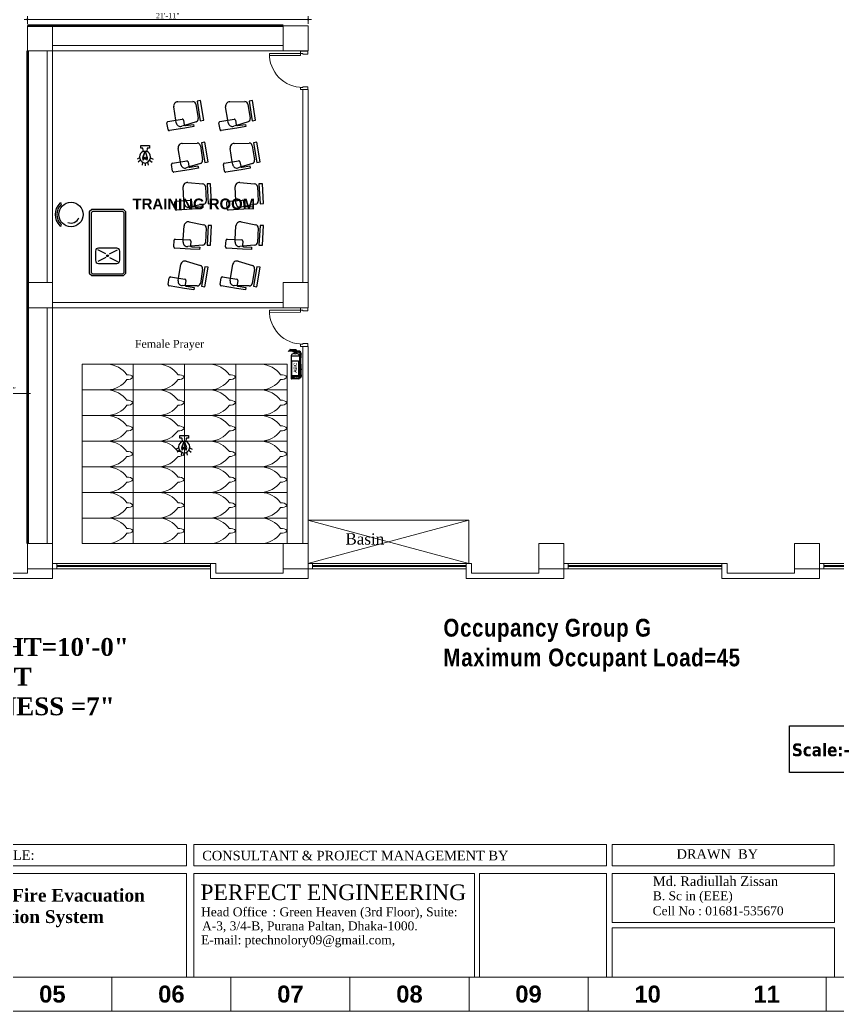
# Model space of a CAD drawing. Header units: inches. Extents: x -250485 to 735580, y -140410 to 288049.
# Drawn here: x 45718 to 46484, y 20771 to 21699 of the extents above; entities that cross this region are included whole.
import ezdxf

# ---------------------------------------------------------------- set-up
doc = ezdxf.new("R2010")
doc.units = ezdxf.units.IN
doc.header["$MEASUREMENT"] = 0
doc.header["$PDMODE"] = 35
doc.linetypes.add('CONTINOUS', pattern=[0])
doc.layers.get('0').update_dxf_attribs({"lineweight": 0})
doc.layers.get('Defpoints').update_dxf_attribs({"lineweight": 0})
for name, color, linetype, lineweight in [('AN-TEXT', 251, 'Continuous', 15), ('COLUMN-2', 102, 'Continuous', 0), ('DIM 01', 250, 'Continuous', 9), ('DIM_WORKING', 7, 'Continuous', 0), ('DOOR', 222, 'Continuous', 0), ('Emergency Light', 251, 'Continuous', 15), ('Inline', 7, 'Continuous', 0), ('Layer1', 134, 'Continuous', 0), ('Masjid', 222, 'Continuous', 0), ('Outline', 7, 'Continuous', 0), ('Scale', 7, 'Continuous', 0), ('Scale_Text', 7, 'Continuous', 0), ('sheet', 7, 'Continuous', 15), ('SYMBLE', 86, 'Continuous', 0), ('TEX', 7, 'Continuous', 0), ('Text', 7, 'Continuous', 0), ('TEXT_TITLEBOX', 7, 'Continuous', 13), ('Titelblk', 7, 'Continuous', 25), ('TITLE', 7, 'Continuous', 20), ('wall', 7, 'Continuous', 0), ('WALL (I)', 7, 'Continuous', 0), ('window', 140, 'Continuous', 0)]:
    doc.layers.add(name, color=color, linetype=linetype, lineweight=lineweight)
for name, color, linetype in [('FIREACC', 30, 'Continuous'), ('FIX-PLUM', 13, 'Continuous'), ('OUTSIDE', 253, 'Continuous')]:
    doc.layers.add(name, color=color, linetype=linetype)
doc.styles.add('ARCH', font='times.ttf')
doc.styles.add('isop', font='isocpeur.ttf')
doc.styles.add('REG', font='times.ttf')
doc.styles.add('SHT-TEXT-1', font='times.ttf', dxfattribs={"height": 12})
doc.styles.get("Standard").update_dxf_attribs({"font": 'arialbd.ttf', "height": 24})
doc.dimstyles.new('Dim-Pres', dxfattribs={"dimtxt": 5.5, "dimasz": 2, "dimexe": 1.5, "dimexo": 1.5, "dimgap": 1, "dimtad": 3, "dimdec": 0, "dimzin": 3, "dimdsep": 46, "dimlunit": 4, "dimtxsty": 'REG', "dimblk": 'point', "dimcen": 2, "dimclrd": 256, "dimclre": 256, "dimclrt": 7, "dimadec": 0, "dimazin": 0, "dimtfac": 0.75, "dimtdec": 0, "dimtmove": 1, "dimatfit": 3, "dimldrblk": 'point', "dimfxl": 0, "dimtolj": 1, "dimtzin": 0, "dimlwd": -1, "dimlwe": -1, "dimarcsym": 1})

# ---------------------------------------------------------------- blocks, each defined once
blk = doc.blocks.new('J')
at = {"layer": 'Masjid'}
blk.add_lwpolyline([(-12, 0), (12, 0), (12, 48), (-12, 48)], close=True, dxfattribs=at)
for points in [[(0, 48, 0.250732), (-2.27, 42, -0.982957)], [(0, 48, -0.250732), (2.27, 42, 0.982957)], [(-2.27, 42, 0.22816), (-12, 24, -0.061948)], [(2.27, 42, -0.22816), (12, 24, 0.061948)]]:
    blk.add_lwpolyline(points, format="xyb", dxfattribs=at)
blk = doc.blocks.new('A$C2D517346')
at = {"layer": 'DOOR'}
for p, q in [((2.3, 5.3), (2.3, 40)), ((4.5, 7.5), (4.6, 40)), ((0, 7.5), (4.5, 7.5))]:
    blk.add_line(p, q, dxfattribs=at)
for points in [[(0, 7.5), (2.3, 7.5), (2.3, 5.3), (3, 5.3), (3, 0), (0, 0)], [(40, 7.5), (37.7, 7.5), (37.7, 5.3), (37, 5.3), (37, 0), (40, 0)]]:
    blk.add_lwpolyline(points, close=True, dxfattribs=at)
blk.add_arc((3, 5.3), 34.7, 0, 91.2375, dxfattribs=at)
blk = doc.blocks.new('A$C16DB04AD')
at = {"layer": 'Emergency Light', "color": 154, "lineweight": 30}
for p, q in [((-6.5, -14.4), (-9.6, -16)), ((-5.4, -17.4), (-8.3, -19.8)), ((-2.9, -19.8), (-3.5, -23.2)), ((0, -20.7), (0, -24)), ((2.9, -19.8), (3.5, -23.2)), ((5.4, -17.4), (8.3, -19.8)), ((6.5, -14.4), (9.6, -16))]:
    blk.add_line(p, q, dxfattribs=at)
blk.add_lwpolyline([(-2, -6.6), (-2.5, -3.3, 0.371278), (-2.9, -2.9), (-5.2, -2.9), (-5.2, 0), (5.2, 0), (5.2, -2.9), (2.9, -2.9, 0.371278), (2.5, -3.3), (2, -6.6)], format="xyb", dxfattribs=at)
at = {"layer": 'Emergency Light', "color": 1, "lineweight": 30}
blk.add_lwpolyline([(-0.4, -6.6), (-3, -14.5), (-2.3, -17.3), (-1.1, -13.9), (0, -16.5), (1.1, -13.9), (2.3, -17.3), (3, -14.5), (0.4, -6.6)], dxfattribs=at)
blk.add_lwpolyline([(0.4, -7.3, 0.690361), (-0.4, -7.3), (-2.7, -14.5), (-2.2, -16.4), (-1.1, -13.2), (0, -15.9), (1.1, -13.2), (2.2, -16.4), (2.7, -14.5), (0.4, -7.3)], format="xyb", dxfattribs=at)
at = {"layer": 'Emergency Light', "color": 154, "lineweight": 30}
blk.add_lwpolyline([(-2, -6.6), (2, -6.6)], dxfattribs=at)
for centre, radius, start, end in [((0.8, -13.4), 7.38, 112.0671, 245.9767), ((-0.8, -13.4), 7.38, 294.0233, 67.9329), ((0, -16), 4.74, 241.9689, 298.0311)]:
    blk.add_arc(centre, radius, start, end, dxfattribs=at)
blk = doc.blocks.new('*U196')
at = {"layer": 'OUTSIDE', "linetype": 'Continuous'}
for points in [[(-100, 482), (-104, 460), (-79, 478)], [(-79, 478), (-104, 460), (-84, 462)], [(-84, 462), (-104, 460), (-77, 321)], [(-104, 460), (-97, 320), (-77, 321)], [(-85, 498), (-100, 482), (-47, 486)], [(-47, 486), (-100, 482), (-64, 484)], [(-64, 484), (-100, 482), (-79, 478)], [(-64, 504), (-85, 498), (-52, 503)], [(-52, 503), (-85, 498), (-47, 502)], [(-43, 502), (-85, 498), (-43, 486)], [(-85, 498), (-43, 502), (-47, 502)], [(-85, 498), (-47, 486), (-43, 486)], [(-52, 503), (-58, 504), (-64, 504)], [(-47, 486), (-64, 484), (-52, 485)], [(-52, 485), (-64, 484), (-58, 484)], [(-97, 320), (-102, 180), (-82, 180)], [(-77, 321), (-97, 320), (-82, 180)], [(-103, 111), (-104, 62), (-84, 62)], [(-82, 160), (-103, 111), (-83, 111)], [(-102, 160), (-103, 111), (-82, 160)], [(-83, 111), (-103, 111), (-84, 62)]]:
    blk.add_solid(points, dxfattribs=at)
blk = doc.blocks.new('*U195')
at = {"layer": 'OUTSIDE', "linetype": 'Continuous'}
for points in [[(0, 488), (-1, 487), (1, 486)], [(-1, 487), (0, 486), (1, 486)], [(0, 500), (0, 488), (1, 486)], [(1, 500), (0, 500), (1, 486)], [(1, 500), (1, 486), (2, 488)], [(1, 500), (1, 500), (2, 488)], [(1, 500), (1, 500), (1, 486)], [(2, 488), (1, 486), (2, 487)], [(2, 487), (1, 486), (2, 486)]]:
    blk.add_solid(points, dxfattribs=at)
blk = doc.blocks.new('ABC')
at = {"layer": 'FIREACC', "color": 11}
for p, q in [((-39154, 31707), (-39205, 31704)), ((-39153, 31701), (-39200, 31700)), ((-39152, 31714), (-39193, 31720)), ((-39101, 31717), (-39189, 31724)), ((-39175, 31634), (-39175, 31301)), ((-39134, 31708), (-39154, 31707)), ((-39127, 31702), (-39153, 31701)), ((-39136, 31712), (-39151, 31714)), ((-39134, 31709), (-39134, 31706)), ((-39127, 31704), (-39131, 31704)), ((-39100, 31685), (-39131, 31685)), ((-39131, 31684), (-39131, 31682)), ((-39100, 31684), (-39131, 31684)), ((-39099, 31682), (-39131, 31682)), ((-39131, 31682), (-39131, 31666)), ((-39129, 31698), (-39129, 31701)), ((-39129, 31701), (-39127, 31701)), ((-39129, 31685), (-39129, 31697)), ((-39106, 31703), (-39127, 31702)), ((-39127, 31701), (-39102, 31701)), ((-39106, 31705), (-39126, 31704)), ((-39106, 31703), (-39106, 31705)), ((-39101, 31717), (-39102, 31701)), ((-39102, 31701), (-39102, 31707)), ((-39102, 31685), (-39102, 31701)), ((-39100, 31684), (-39100, 31682)), ((-39099, 31682), (-39099, 31666)), ((-39055, 31634), (-39055, 31301)), ((-39129, 31306), (-39164, 31306)), ((-39102, 31306), (-39067, 31306))]:
    blk.add_line(p, q, dxfattribs=at)
for centre, radius in [((-39115, 31693), 8), ((-39115, 31693), 7.11), ((-39104, 31703), 0.818)]:
    blk.add_circle(centre, radius, dxfattribs=at)
for centre, radius, start, end in [((-39202, 31688), 16.6, 102.0731, 158.0787), ((-39195, 31656), 44.2, 96.1934, 120.0254), ((-39189, 31720), 4, 85.8388, 175.8388), ((-39149, 31631), 26.3, 119.5311, 173.3898), ((-39115, 31581), 86.5, 100.9999, 123.208), ((-39136, 31709), 2.4, 355.8388, 82.0095), ((-39132, 31706), 2.4, 175.8388, 273.0799), ((-39131, 31684), 0.8, 90, 270), ((-39104, 31703), 1.96, 175.8388, 355.8388), ((-39100, 31684), 0.8, 270, 90), ((-39116, 31581), 86.5, 56.792, 79.0001), ((-39082, 31631), 26.3, 6.6102, 60.4689), ((-39171, 31302), 4.51, 202.0814, 252.7663), ((-39173, 31302), 4.45, 276.3773, 340.9868), ((-39160, 31298), 9.06, 135.2683, 162.981), ((-39164, 31302), 3.74, 83.2574, 130.4174), ((-39128, 31299), 6.79, 39.6417, 93.3999), ((-39116, 31306), 7.75, 199.8006, 272.52), ((-39115, 31306), 7.75, 267.48, 340.1994), ((-39103, 31299), 6.79, 86.6001, 140.3583), ((-39067, 31302), 3.74, 49.5826, 96.7426), ((-39071, 31298), 9.06, 17.019, 44.7317), ((-39058, 31302), 4.45, 199.0132, 263.6227), ((-39060, 31302), 4.51, 287.2337, 337.9186)]:
    blk.add_arc(centre, radius, start, end, dxfattribs=at)
at = {"layer": 'OUTSIDE', "color": 11}
for p, q in [((-39055, 31626), (-39175, 31626)), ((-39127, 31706), (-39125, 31706)), ((-39125, 31706), (-39127, 31706)), ((-39118, 31695), (-39120, 31696)), ((-39116, 31689), (-39118, 31700)), ((-39116, 31698), (-39115, 31698)), ((-39116, 31698), (-39116, 31689)), ((-39116, 31698), (-39115, 31698)), ((-39115, 31689), (-39113, 31700)), ((-39115, 31698), (-39115, 31689)), ((-39115, 31698), (-39115, 31698)), ((-39113, 31695), (-39111, 31696)), ((-39102, 31701), (-39102, 31701)), ((-39096, 31699), (-39102, 31699)), ((-39096, 31695), (-39102, 31695)), ((-39096, 31691), (-39102, 31691)), ((-39096, 31687), (-39102, 31687)), ((-39096, 31699), (-39096, 31687)), ((-39080, 31701), (-39092, 31701)), ((-39080, 31699), (-39092, 31699)), ((-39080, 31698), (-39092, 31698)), ((-39080, 31689), (-39092, 31689)), ((-39080, 31688), (-39092, 31688)), ((-39080, 31685), (-39092, 31685)), ((-39080, 31701), (-39080, 31685)), ((-39080, 31687), (-39078, 31687)), ((-39063, 31685), (-39068, 31685)), ((-39055, 31326), (-39175, 31326)), ((-39058, 31298), (-39173, 31298))]:
    blk.add_line(p, q, dxfattribs=at)
at = {"layer": 'OUTSIDE', "color": 1}
for p, q in [((-39080, 31700), (-39078, 31700)), ((-39063, 31701), (-39068, 31701)), ((-39163, 31342), (-39163, 31558)), ((-39163, 31558), (-39067, 31558)), ((-39067, 31558), (-39067, 31342)), ((-39067, 31342), (-39163, 31342)), ((-39055, 31442), (-39027, 31442)), ((-39055, 31426), (-39027, 31426)), ((-39050, 31442), (-39050, 31426)), ((-39049, 31348), (-39049, 31346)), ((-39049, 31348), (-39030, 31348)), ((-39049, 31346), (-39049, 31346)), ((-39049, 31346), (-39049, 31328)), ((-39049, 31346), (-39049, 31328)), ((-39047, 31326), (-39031, 31326)), ((-39043, 31346), (-39046, 31346)), ((-39046, 31346), (-39046, 31328)), ((-39046, 31325), (-39046, 31326)), ((-39046, 31325), (-39046, 31314)), ((-39033, 31325), (-39046, 31325)), ((-39033, 31324), (-39046, 31324)), ((-39043, 31346), (-39043, 31328)), ((-39041, 31326), (-39041, 31346)), ((-39041, 31326), (-39041, 31346)), ((-39041, 31346), (-39038, 31346)), ((-39038, 31326), (-39038, 31346)), ((-39036, 31346), (-39033, 31346)), ((-39036, 31346), (-39036, 31328)), ((-39033, 31346), (-39033, 31328)), ((-39033, 31325), (-39033, 31326)), ((-39033, 31325), (-39033, 31314)), ((-39030, 31442), (-39030, 31426)), ((-39030, 31348), (-39030, 31346)), ((-39030, 31346), (-39030, 31346)), ((-39030, 31346), (-39030, 31328)), ((-39030, 31346), (-39030, 31328)), ((-39027, 31442), (-39027, 31426)), ((-39046, 31314), (-39033, 31314))]:
    blk.add_line(p, q, dxfattribs=at)
at = {"layer": 'OUTSIDE', "color": 11}
for centre, radius, start, end in [((-39140, 31706), 14, 1.7796, 358.9745), ((-39140, 31706), 13.6, 1.8369, 358.9415), ((-39118, 31688), 25.7, 238.3845, 275.6038), ((-39127, 31706), 0.343, 90, 270), ((-39125, 31706), 0.343, 270, 90), ((-39115, 31693), 5.65, 115.6308, 148.0837), ((-39115, 31693), 3.41, 125.5003, 148.0837), ((-39115, 31688), 1.22, 124.1991, 55.3937), ((-39113, 31690), 27.6, 265.6954, 300.3163), ((-39115, 31693), 3.41, 31.9163, 54.4997), ((-39115, 31693), 5.65, 31.9163, 64.3692), ((-39092, 31694), 7.45, 91.1883, 129.7873), ((-39092, 31693), 7.45, 230.2127, 268.8117), ((-39090, 31693), 5.13, 117.4534, 242.5466), ((-39092, 31701), 1.98, 181.0474, 268.0119), ((-39092, 31686), 1.98, 91.9881, 178.9526), ((-39066, 31730), 45.1, 255.4552, 267.5164), ((-39064, 31669), 32.2, 354.9737, 89.8444), ((-39064, 31669), 16.2, 356.2273, 89.6749), ((-37883, 31547), 1170, 174.0773, 185.1556)]:
    blk.add_arc(centre, radius, start, end, dxfattribs=at)
at = {"layer": 'OUTSIDE', "color": 1}
for centre, radius, start, end in [((-39066, 31656), 45.1, 92.4836, 104.5448), ((-37872, 31547), 1165, 174.1113, 185.1494), ((-35847, 31459), 3202, 180.5894, 181.9925), ((-39046, 31329), 2.97, 192.2541, 244.019), ((-39046, 31329), 2.97, 192.2541, 244.019), ((-39043, 31329), 2.97, 192.2541, 244.019), ((-39040, 31329), 2.97, 192.2541, 244.019), ((-39038, 31329), 2.97, 295.981, 347.7459), ((-39036, 31329), 2.97, 295.981, 347.7459), ((-35847, 31459), 3186, 180.5923, 182.0025), ((-39033, 31329), 2.97, 295.981, 347.7459), ((-39033, 31329), 2.97, 295.981, 347.7459)]:
    blk.add_arc(centre, radius, start, end, dxfattribs=at)
at = {"layer": 'OUTSIDE', "color": 11, "linetype": 'Continuous', "xscale": -0.8000000000029104, "yscale": 0.7999999999992724, "zscale": 0.7999999999999443}
blk.add_blockref('*U195', (-39115, 31298), dxfattribs=at)
at = {"layer": 'OUTSIDE', "color": 1, "linetype": 'Continuous', "xscale": -0.8000000000029104, "yscale": 0.7999999999992724, "zscale": 0.7999999999999443}
blk.add_blockref('*U196', (-39115, 31298), dxfattribs=at)
at = {"layer": 'sheet', "color": 5, "insert": (-39091, 31384), "char_height": 48, "width": 165, "attachment_point": 7, "rotation": 90}
blk.add_mtext('{\\C6;ABC}', dxfattribs=at)
blk = doc.blocks.new('PAGE')
at = {"layer": 'Inline', "color": 252, "lineweight": 15}
blk.add_lwpolyline([(178051640.63, 22656441.11), (178051640.63, 22657235.79), (178050505.36, 22657235.79), (178050505.36, 22656441.11)], close=True, dxfattribs=at)
at = {"layer": 'Outline', "color": 252, "lineweight": 15}
blk.add_line((178050483.42, 22656424.24), (178051662.57, 22656424.24), dxfattribs=at)
at = {"layer": 'Scale', "color": 252, "lineweight": 9}
for p, q in [((178050778.01, 22656424.24), (178050778.01, 22656441.11)), ((178050837.01, 22656424.24), (178050837.01, 22656441.11)), ((178050896, 22656424.24), (178050896, 22656441.11)), ((178050955, 22656424.24), (178050955, 22656441.11)), ((178051014, 22656424.24), (178051014, 22656441.11)), ((178051131.99, 22656424.24), (178051131.99, 22656441.11))]:
    blk.add_line(p, q, dxfattribs=at)
at = {"layer": 'Scale_Text', "color": 252, "lineweight": 13, "char_height": 8.435, "width": 2.5102, "attachment_point": 5}
for s, insert in [('05', (178050748.51, 22656432.67)), ('06', (178050807.51, 22656432.67)), ('07', (178050866.5, 22656432.67)), ('08', (178050925.5, 22656432.67)), ('09', (178050984.5, 22656432.67)), ('10', (178051043.5, 22656432.67)), ('11', (178051102.49, 22656432.67))]:
    blk.add_mtext(s, dxfattribs=dict(at, insert=insert))
blk = doc.blocks.new('Title')
at = {"layer": 'Titelblk', "color": 3, "linetype": 'Continuous', "lineweight": 0, "xscale": 3.014611567961765, "yscale": 3.014611567959946, "zscale": 3.014611567966516}
blk.add_blockref('PAGE', (-536855255.8, -68388224), dxfattribs=at)
blk = doc.blocks.new('dot')
at = {"color": 4}
for p, q in [((-1.5, 0), (1.5, 0)), ((0, 1.5), (0, -1.5))]:
    blk.add_line(p, q, dxfattribs=at)
at = {"color": 6, "const_width": 0.5}
blk.add_lwpolyline([(-0.25, 0, 1), (0.25, 0, 1)], format="xyb", close=True, dxfattribs=at)
blk = doc.blocks.new('point')
blk.add_blockref('dot', (0, 0))
blk = doc.blocks.new('*D832')
at = {"layer": 'Defpoints', "color": 0, "ltscale": 30, "transparency": 16777216}
for p in [(45725.57, 21349.05), (45689.23, 21341.36), (45725.57, 21341.36)]:
    blk.add_point(p, dxfattribs=at)
at = {"layer": 'Layer1', "ltscale": 30, "transparency": 16777216}
for p, q in [((45689.23, 21345.05), (45689.23, 21350.55)), ((45691.23, 21349.05), (45723.57, 21349.05)), ((45725.57, 21345.05), (45725.57, 21350.55))]:
    blk.add_line(p, q, dxfattribs=at)
at = {"layer": 'Layer1', "ltscale": 30, "transparency": 16777216, "xscale": 2, "yscale": 2, "zscale": 2, "rotation": 180}
blk.add_blockref('point', (45689.23, 21349.05), dxfattribs=at)
at = {"layer": 'Layer1', "ltscale": 30, "transparency": 16777216, "xscale": 2, "yscale": 2, "zscale": 2}
blk.add_blockref('point', (45725.57, 21349.05), dxfattribs=at)
at = {"layer": 'Layer1', "color": 7, "ltscale": 30, "transparency": 16777216, "insert": (45707.4, 21352.59), "char_height": 5, "attachment_point": 5, "style": 'REG'}
blk.add_mtext('\\A1;3\'-0"', dxfattribs=at)
blk = doc.blocks.new('*D834')
at = {"layer": 'Defpoints', "color": 0, "ltscale": 30, "transparency": 16777216}
for p in [(45725.57, 21699.51), (45725.57, 21693.46), (45988.57, 21693.46)]:
    blk.add_point(p, dxfattribs=at)
at = {"layer": 'Layer1', "ltscale": 30, "transparency": 16777216}
for p, q in [((45725.57, 21695.51), (45725.57, 21701.01)), ((45986.57, 21699.51), (45727.57, 21699.51)), ((45988.57, 21695.51), (45988.57, 21701.01))]:
    blk.add_line(p, q, dxfattribs=at)
at = {"layer": 'Layer1', "ltscale": 30, "transparency": 16777216, "xscale": 2, "yscale": 2, "zscale": 2, "rotation": 180}
blk.add_blockref('point', (45725.57, 21699.51), dxfattribs=at)
at = {"layer": 'Layer1', "ltscale": 30, "transparency": 16777216, "xscale": 2, "yscale": 2, "zscale": 2}
blk.add_blockref('point', (45988.57, 21699.51), dxfattribs=at)
at = {"layer": 'Layer1', "color": 7, "ltscale": 30, "transparency": 16777216, "insert": (45857.07, 21703.01), "char_height": 5, "attachment_point": 5, "style": 'REG'}
blk.add_mtext('\\A1;21\'-11"', dxfattribs=at)

msp = doc.modelspace()

# ---------------------------------------------------------------- linework, layer by layer
at = {"layer": 'COLUMN-2', "color": 7}
for points in [[(45965.07, 21669.96), (45988.57, 21669.96), (45988.57, 21693.46), (45965.07, 21693.46)], [(45725.57, 21452.96), (45749.07, 21452.96), (45749.07, 21429.46), (45725.57, 21429.46)], [(45965.07, 21452.96), (45988.57, 21452.96), (45988.57, 21429.46), (45965.07, 21429.46)], [(45725.57, 21184.96), (45749.07, 21184.96), (45749.07, 21208.46), (45725.57, 21208.46)], [(45965.07, 21184.96), (45988.57, 21184.96), (45988.57, 21208.46), (45965.07, 21208.46)]]:
    msp.add_lwpolyline(points, close=True, dxfattribs=at)
at = {"layer": 'DIM 01', "color": 7, "lineweight": -2}
msp.add_lwpolyline([(46439.32, 21037.86), (46771.95, 21037.86), (46771.95, 20994.09), (46439.32, 20994.09)], close=True, dxfattribs=at)
at = {"layer": 'DIM_WORKING', "color": 7, "ltscale": 30}
for p, q in [((45744.07, 21452.96), (45744.07, 21669.96)), ((45749.07, 21452.96), (45749.07, 21669.96)), ((45965.07, 21434.46), (45749.07, 21434.46)), ((45744.07, 21429.46), (45744.07, 21208.46)), ((45965.07, 21429.46), (45749.07, 21429.46)), ((45749.07, 21429.46), (45749.07, 21208.46)), ((45988.57, 21393.12), (45983.57, 21393.12)), ((45725.57, 21184.96), (45725.57, 21180.96)), ((45749.07, 21189.96), (45749.07, 21175.96)), ((45965.07, 21184.96), (45965.07, 21180.96)), ((45988.57, 21189.96), (45988.57, 21175.96))]:
    msp.add_line(p, q, dxfattribs=at)
for points in [[(45749.07, 21674.96), (45965.07, 21674.96)], [(45749.07, 21669.96), (45965.07, 21669.96)], [(45983.57, 21633.96), (45983.57, 21452.96)], [(45988.57, 21633.96), (45988.57, 21452.96)], [(45983.57, 21590.94), (45983.57, 21452.96)], [(45988.57, 21590.94), (45988.57, 21452.96)], [(45983.57, 21393.12), (45983.57, 21208.46)], [(45983.57, 21393.12), (45983.57, 21208.46)], [(45988.57, 21393.12), (45988.57, 21208.46)], [(45988.57, 21393.12), (45988.57, 21208.46)]]:
    msp.add_lwpolyline(points, dxfattribs=at)
at = {"layer": 'FIX-PLUM', "color": 7, "linetype": 'ByBlock'}
for p, q in [((45866.49, 21622.31), (45880.52, 21622.58)), ((45883.4, 21620.18), (45885.57, 21606.79)), ((45887.74, 21623.44), (45884.56, 21622.92)), ((45884.56, 21622.92), (45887.53, 21604.58)), ((45890.71, 21605.1), (45887.74, 21623.44)), ((45915.12, 21622.31), (45929.15, 21622.58)), ((45932.02, 21620.18), (45934.19, 21606.79)), ((45936.37, 21623.44), (45933.19, 21622.92)), ((45933.19, 21622.92), (45936.16, 21604.58)), ((45939.34, 21605.1), (45936.37, 21623.44)), ((45864.66, 21605.04), (45862.62, 21617.67)), ((45913.29, 21605.04), (45911.24, 21617.67)), ((45857.37, 21596.26), (45856.34, 21602.61)), ((45857.23, 21603.84), (45870.64, 21606.01)), ((45865.05, 21602.61), (45864.66, 21605.04)), ((45872.89, 21600.27), (45870.2, 21599.43)), ((45871.87, 21605.12), (45872.56, 21600.89)), ((45883.59, 21603.6), (45872.89, 21600.27)), ((45873.79, 21600), (45881.2, 21601.2)), ((45881.2, 21601.2), (45881.54, 21599.08)), ((45887.53, 21604.58), (45890.71, 21605.1)), ((45906, 21596.26), (45904.97, 21602.61)), ((45905.86, 21603.84), (45919.27, 21606.01)), ((45913.68, 21602.61), (45913.29, 21605.04)), ((45921.52, 21600.27), (45918.82, 21599.43)), ((45920.5, 21605.12), (45921.18, 21600.89)), ((45932.22, 21603.6), (45921.52, 21600.27)), ((45922.41, 21600), (45929.83, 21601.2)), ((45929.83, 21601.2), (45930.17, 21599.08)), ((45936.16, 21604.58), (45939.34, 21605.1)), ((45873.07, 21597.71), (45858.6, 21595.37)), ((45881.54, 21599.08), (45873.07, 21597.71)), ((45921.7, 21597.71), (45907.23, 21595.37)), ((45930.17, 21599.08), (45921.7, 21597.71)), ((45870.68, 21583.36), (45884.7, 21583.62)), ((45887.58, 21581.22), (45889.75, 21567.83)), ((45891.93, 21584.48), (45888.74, 21583.97)), ((45888.74, 21583.97), (45891.71, 21565.63)), ((45894.9, 21566.14), (45891.93, 21584.48)), ((45919.3, 21583.36), (45933.33, 21583.62)), ((45936.21, 21581.22), (45938.37, 21567.83)), ((45940.55, 21584.48), (45937.37, 21583.97)), ((45937.37, 21583.97), (45940.34, 21565.63)), ((45943.52, 21566.14), (45940.55, 21584.48)), ((45868.84, 21566.09), (45866.8, 21578.71)), ((45917.47, 21566.09), (45915.43, 21578.71)), ((45861.56, 21557.3), (45860.53, 21563.65)), ((45861.41, 21564.88), (45874.83, 21567.05)), ((45869.24, 21563.65), (45868.84, 21566.09)), ((45876.06, 21566.17), (45876.74, 21561.93)), ((45887.78, 21564.64), (45877.08, 21561.31)), ((45877.97, 21561.04), (45885.38, 21562.24)), ((45885.38, 21562.24), (45885.73, 21560.13)), ((45891.71, 21565.63), (45894.9, 21566.14)), ((45910.18, 21557.3), (45909.15, 21563.65)), ((45910.04, 21564.88), (45923.45, 21567.05)), ((45917.86, 21563.65), (45917.47, 21566.09)), ((45924.68, 21566.17), (45925.37, 21561.93)), ((45936.4, 21564.64), (45925.7, 21561.31)), ((45926.6, 21561.04), (45934.01, 21562.24)), ((45934.01, 21562.24), (45934.35, 21560.13)), ((45940.34, 21565.63), (45943.52, 21566.14)), ((45877.26, 21558.76), (45862.79, 21556.41)), ((45877.08, 21561.31), (45874.38, 21560.47)), ((45885.73, 21560.13), (45877.26, 21558.76)), ((45925.88, 21558.76), (45911.41, 21556.41)), ((45925.7, 21561.31), (45923.01, 21560.47)), ((45934.35, 21560.13), (45925.88, 21558.76)), ((45875.85, 21546.78), (45889.83, 21545.55)), ((45897.1, 21545.63), (45893.88, 21545.46)), ((45893.88, 21545.46), (45894.87, 21526.91)), ((45898.09, 21527.08), (45897.1, 21545.63)), ((45924.48, 21546.78), (45938.45, 21545.55)), ((45945.72, 21545.63), (45942.5, 21545.46)), ((45942.5, 21545.46), (45943.5, 21526.91)), ((45946.72, 21527.08), (45945.72, 21545.63)), ((45872.18, 21529.81), (45871.5, 21542.58)), ((45892.43, 21542.85), (45893.16, 21529.31)), ((45920.81, 21529.81), (45920.12, 21542.58)), ((45941.06, 21542.85), (45941.78, 21529.31)), ((45864, 21521.85), (45863.65, 21528.27)), ((45864.67, 21529.4), (45878.24, 21530.13)), ((45872.31, 21527.35), (45872.18, 21529.81)), ((45879.36, 21529.12), (45879.59, 21524.83)), ((45890.85, 21526.35), (45879.86, 21524.18)), ((45894.87, 21526.91), (45898.09, 21527.08)), ((45912.62, 21521.85), (45912.28, 21528.27)), ((45913.29, 21529.4), (45926.86, 21530.13)), ((45920.94, 21527.35), (45920.81, 21529.81)), ((45927.99, 21529.12), (45928.22, 21524.83)), ((45939.48, 21526.35), (45928.49, 21524.18)), ((45943.5, 21526.91), (45946.72, 21527.08)), ((45785.88, 21521.44), (45783.59, 21519.15)), ((45783.59, 21519.15), (45783.59, 21461.85)), ((45786.59, 21519.72), (45785.31, 21518.44)), ((45785.31, 21518.44), (45785.31, 21462.56)), ((45815.62, 21521.44), (45785.88, 21521.44)), ((45815.62, 21521.44), (45785.88, 21521.44)), ((45814.91, 21519.72), (45786.59, 21519.72)), ((45814.91, 21519.72), (45786.59, 21519.72)), ((45816.2, 21518.44), (45814.91, 21519.72)), ((45816.2, 21518.44), (45814.91, 21519.72)), ((45817.91, 21519.15), (45815.62, 21521.44)), ((45817.91, 21519.15), (45815.62, 21521.44)), ((45816.2, 21462.56), (45816.2, 21518.44)), ((45816.2, 21462.56), (45816.2, 21518.44)), ((45817.91, 21461.85), (45817.91, 21519.15)), ((45817.91, 21461.85), (45817.91, 21519.15)), ((45879.77, 21521.62), (45865.13, 21520.83)), ((45879.86, 21524.18), (45877.09, 21523.63)), ((45888.33, 21522.08), (45879.77, 21521.62)), ((45880.72, 21523.82), (45888.22, 21524.22)), ((45888.22, 21524.22), (45888.33, 21522.08)), ((45928.39, 21521.62), (45913.75, 21520.83)), ((45928.49, 21524.18), (45925.72, 21523.63)), ((45936.96, 21522.08), (45928.39, 21521.62)), ((45929.35, 21523.82), (45936.85, 21524.22)), ((45936.85, 21524.22), (45936.96, 21522.08)), ((45877.09, 21509.86), (45890.85, 21507.14)), ((45894.87, 21506.62), (45893.88, 21488.07)), ((45898.09, 21506.45), (45894.87, 21506.62)), ((45897.1, 21487.9), (45898.09, 21506.45)), ((45925.71, 21509.86), (45939.48, 21507.14)), ((45943.5, 21506.62), (45942.5, 21488.07)), ((45946.72, 21506.45), (45943.5, 21506.62)), ((45945.72, 21487.9), (45946.72, 21506.45)), ((45871.63, 21493.38), (45872.31, 21506.15)), ((45893.15, 21504.19), (45892.43, 21490.64)), ((45920.25, 21493.38), (45920.94, 21506.15)), ((45941.78, 21504.19), (45941.05, 21490.64)), ((45862.64, 21486.34), (45862.99, 21492.76)), ((45864.11, 21493.78), (45877.68, 21493.05)), ((45871.5, 21490.92), (45871.63, 21493.38)), ((45878.69, 21491.92), (45878.47, 21487.64)), ((45889.82, 21487.95), (45878.66, 21486.96)), ((45893.88, 21488.07), (45897.1, 21487.9)), ((45911.27, 21486.34), (45911.61, 21492.76)), ((45912.74, 21493.78), (45926.31, 21493.05)), ((45920.12, 21490.92), (45920.25, 21493.38)), ((45927.32, 21491.92), (45927.09, 21487.64)), ((45938.45, 21487.95), (45927.29, 21486.96)), ((45942.5, 21488.07), (45945.72, 21487.9)), ((45789.31, 21482.44), (45789.31, 21473.86)), ((45789.31, 21482.44), (45789.31, 21473.86)), ((45799.04, 21479.86), (45791.49, 21483.7)), ((45799.04, 21479.86), (45791.49, 21483.7)), ((45809.33, 21485.3), (45792.17, 21485.3)), ((45809.33, 21485.3), (45792.17, 21485.3)), ((45802.46, 21479.86), (45810.01, 21483.7)), ((45802.46, 21479.86), (45810.01, 21483.7)), ((45812.19, 21473.86), (45812.19, 21482.44)), ((45812.19, 21473.86), (45812.19, 21482.44)), ((45878.29, 21484.43), (45863.66, 21485.21)), ((45878.66, 21486.96), (45875.85, 21486.71)), ((45886.86, 21483.97), (45878.29, 21484.43)), ((45879.48, 21486.51), (45886.98, 21486.11)), ((45886.98, 21486.11), (45886.86, 21483.97)), ((45926.92, 21484.43), (45912.28, 21485.21)), ((45927.29, 21486.96), (45924.47, 21486.71)), ((45935.49, 21483.97), (45926.92, 21484.43)), ((45928.11, 21486.51), (45935.6, 21486.11)), ((45935.6, 21486.11), (45935.49, 21483.97)), ((45799.04, 21476.44), (45791.49, 21472.6)), ((45799.04, 21476.44), (45791.49, 21472.6)), ((45792.17, 21471), (45809.33, 21471)), ((45792.17, 21471), (45809.33, 21471)), ((45802.46, 21476.44), (45810.01, 21472.6)), ((45802.46, 21476.44), (45810.01, 21472.6)), ((45867.19, 21457.21), (45869.23, 21469.84)), ((45874.38, 21473.03), (45887.77, 21468.85)), ((45915.81, 21457.21), (45917.86, 21469.84)), ((45923, 21473.03), (45936.4, 21468.85)), ((45783.59, 21461.85), (45785.88, 21459.56)), ((45785.31, 21462.56), (45786.59, 21461.27)), ((45786.59, 21461.27), (45814.91, 21461.27)), ((45786.59, 21461.27), (45814.91, 21461.27)), ((45814.91, 21461.27), (45816.2, 21462.56)), ((45814.91, 21461.27), (45816.2, 21462.56)), ((45815.62, 21459.56), (45817.91, 21461.85)), ((45815.62, 21459.56), (45817.91, 21461.85)), ((45889.74, 21465.66), (45887.58, 21452.28)), ((45891.71, 21467.9), (45888.74, 21449.56)), ((45894.9, 21467.39), (45891.71, 21467.9)), ((45891.93, 21449.05), (45894.9, 21467.39)), ((45938.37, 21465.66), (45936.2, 21452.28)), ((45940.34, 21467.9), (45937.37, 21449.56)), ((45943.52, 21467.39), (45940.34, 21467.9)), ((45940.55, 21449.05), (45943.52, 21467.39)), ((45785.88, 21459.56), (45815.62, 21459.56)), ((45785.88, 21459.56), (45815.62, 21459.56)), ((45857.5, 21451.18), (45858.53, 21457.53)), ((45859.76, 21458.42), (45873.17, 21456.25)), ((45866.79, 21454.78), (45867.19, 21457.21)), ((45874.06, 21455.02), (45873.37, 21450.78)), ((45906.13, 21451.18), (45907.15, 21457.53)), ((45908.38, 21458.42), (45921.8, 21456.25)), ((45915.42, 21454.78), (45915.81, 21457.21)), ((45922.68, 21455.02), (45922, 21450.78)), ((45872.86, 21447.6), (45858.39, 21449.95)), ((45873.5, 21450.08), (45870.67, 21450.14)), ((45881.33, 21446.23), (45872.86, 21447.6)), ((45884.7, 21449.87), (45873.5, 21450.08)), ((45874.26, 21449.55), (45881.67, 21448.35)), ((45881.67, 21448.35), (45881.33, 21446.23)), ((45888.74, 21449.56), (45891.93, 21449.05)), ((45921.48, 21447.6), (45907.01, 21449.95)), ((45922.12, 21450.08), (45919.3, 21450.14)), ((45929.96, 21446.23), (45921.48, 21447.6)), ((45933.32, 21449.87), (45922.12, 21450.08)), ((45922.89, 21449.55), (45930.3, 21448.35)), ((45930.3, 21448.35), (45929.96, 21446.23)), ((45937.37, 21449.56), (45940.55, 21449.05))]:
    msp.add_line(p, q, dxfattribs=at)
for centre, radius in [((45766.43, 21516.76), 11.44), ((45800.75, 21478.15), 0.858), ((45800.75, 21478.15), 0.858)]:
    msp.add_circle(centre, radius, dxfattribs=at)
for centre, radius, start, end in [((45866.57, 21618.31), 4, 91.08245, 189.19473), ((45880.57, 21619.72), 2.86, 9.19473, 91.08245), ((45915.19, 21618.31), 4, 91.08245, 189.19473), ((45929.2, 21619.72), 2.86, 9.19473, 91.08245), ((45857.4, 21602.78), 1.07, 99.19473, 189.19473), ((45869.01, 21603.25), 4, 189.19473, 287.307), ((45870.81, 21604.95), 1.07, 9.19473, 99.19473), ((45873.62, 21601.06), 1.07, 189.19473, 279.19473), ((45882.74, 21606.33), 2.86, 287.307, 9.19473), ((45906.03, 21602.78), 1.07, 99.19473, 189.19473), ((45917.63, 21603.25), 4, 189.19473, 287.307), ((45919.44, 21604.95), 1.07, 9.19473, 99.19473), ((45922.24, 21601.06), 1.07, 189.19473, 279.19473), ((45931.37, 21606.33), 2.86, 287.307, 9.19473), ((45858.43, 21596.43), 1.07, 189.19473, 279.19473), ((45907.06, 21596.43), 1.07, 189.19473, 279.19473), ((45870.75, 21579.35), 4, 91.08245, 189.19473), ((45884.76, 21580.76), 2.86, 9.19473, 91.08245), ((45919.38, 21579.35), 4, 91.08245, 189.19473), ((45933.38, 21580.76), 2.86, 9.19473, 91.08245), ((45861.59, 21563.82), 1.07, 99.19473, 189.19473), ((45873.19, 21564.29), 4, 189.19473, 287.307), ((45875, 21566), 1.07, 9.19473, 99.19473), ((45886.93, 21567.38), 2.86, 287.307, 9.19473), ((45910.21, 21563.82), 1.07, 99.19473, 189.19473), ((45921.82, 21564.29), 4, 189.19473, 287.307), ((45923.62, 21566), 1.07, 9.19473, 99.19473), ((45935.55, 21567.38), 2.86, 287.307, 9.19473), ((45862.61, 21557.47), 1.07, 189.19473, 279.19473), ((45877.8, 21562.1), 1.07, 189.19473, 279.19473), ((45911.24, 21557.47), 1.07, 189.19473, 279.19473), ((45926.43, 21562.1), 1.07, 189.19473, 279.19473), ((45875.5, 21542.79), 4, 84.95263, 183.06491), ((45889.57, 21542.7), 2.86, 3.06491, 84.95263), ((45924.12, 21542.79), 4, 84.95263, 183.06491), ((45938.2, 21542.7), 2.86, 3.06491, 84.95263), ((45766.43, 21516.76), 14.87, 135, 225), ((45766.43, 21516.76), 13.16, 135, 225), ((45756.52, 21526.67), 0.858, 315, 135), ((45864.73, 21528.33), 1.07, 93.06491, 183.06491), ((45876.31, 21527.56), 4, 183.06491, 281.17719), ((45878.29, 21529.06), 1.07, 3.06491, 93.06491), ((45890.3, 21529.16), 2.86, 281.17719, 3.06491), ((45913.35, 21528.33), 1.07, 93.06491, 183.06491), ((45924.94, 21527.56), 4, 183.06491, 281.17719), ((45926.92, 21529.06), 1.07, 3.06491, 93.06491), ((45938.92, 21529.16), 2.86, 281.17719, 3.06491), ((45865.07, 21521.91), 1.07, 183.06491, 273.06491), ((45880.66, 21524.89), 1.07, 183.06491, 273.06491), ((45913.7, 21521.91), 1.07, 183.06491, 273.06491), ((45929.29, 21524.89), 1.07, 183.06491, 273.06491), ((45756.52, 21506.85), 0.858, 225, 45), ((45766.43, 21516.76), 8.01, 247.5, 337.5), ((45876.31, 21505.94), 4, 78.82281, 176.93509), ((45890.3, 21504.34), 2.86, 356.93509, 78.82281), ((45924.94, 21505.94), 4, 78.82281, 176.93509), ((45938.92, 21504.34), 2.86, 356.93509, 78.82281), ((45864.06, 21492.71), 1.07, 86.93509, 176.93509), ((45875.5, 21490.7), 4, 176.93509, 275.04737), ((45877.62, 21491.98), 1.07, 356.93509, 86.93509), ((45889.57, 21490.8), 2.86, 275.04737, 356.93509), ((45912.68, 21492.71), 1.07, 86.93509, 176.93509), ((45924.12, 21490.7), 4, 176.93509, 275.04737), ((45926.25, 21491.98), 1.07, 356.93509, 86.93509), ((45938.2, 21490.8), 2.86, 275.04737, 356.93509), ((45792.17, 21482.44), 2.86, 90, 180), ((45792.17, 21482.44), 2.86, 90, 180), ((45809.33, 21482.44), 2.86, 0, 90), ((45809.33, 21482.44), 2.86, 0, 90), ((45863.71, 21486.28), 1.07, 176.93509, 266.93509), ((45879.54, 21487.58), 1.07, 176.93509, 266.93509), ((45912.34, 21486.28), 1.07, 176.93509, 266.93509), ((45928.16, 21487.58), 1.07, 176.93509, 266.93509), ((45792.17, 21473.86), 2.86, 180, 270), ((45792.17, 21473.86), 2.86, 180, 270), ((45809.33, 21473.86), 2.86, 270, 0), ((45809.33, 21473.86), 2.86, 270, 0), ((45873.18, 21469.2), 4, 72.693, 170.80527), ((45921.81, 21469.2), 4, 72.693, 170.80527), ((45886.92, 21466.12), 2.86, 350.80527, 72.693), ((45935.55, 21466.12), 2.86, 350.80527, 72.693), ((45858.56, 21451), 1.07, 170.80527, 260.80527), ((45859.59, 21457.36), 1.07, 80.80527, 170.80527), ((45870.75, 21454.14), 4, 170.80527, 268.91755), ((45873, 21455.19), 1.07, 350.80527, 80.80527), ((45874.43, 21450.61), 1.07, 170.80527, 260.80527), ((45884.75, 21452.73), 2.86, 268.91755, 350.80527), ((45907.19, 21451), 1.07, 170.80527, 260.80527), ((45908.21, 21457.36), 1.07, 80.80527, 170.80527), ((45919.37, 21454.14), 4, 170.80527, 268.91755), ((45921.63, 21455.19), 1.07, 350.80527, 80.80527), ((45923.06, 21450.61), 1.07, 170.80527, 260.80527), ((45933.38, 21452.73), 2.86, 268.91755, 350.80527)]:
    msp.add_arc(centre, radius, start, end, dxfattribs=at)
at = {"layer": 'Layer1', "color": 7, "ltscale": 30}
for p, q in [((45971.5, 21669.96), (45988.57, 21669.96)), ((45983.57, 21633.96), (45988.57, 21633.96)), ((46139.07, 21230.34), (45988.32, 21189.96)), ((45988.32, 21230.34), (46139.07, 21189.96)), ((46139.07, 21230.34), (45988.32, 21230.34))]:
    msp.add_line(p, q, dxfattribs=at)
for points in [[(46139.07, 21230.34), (46139.07, 21189.96)], [(45988.32, 21189.96), (46139.07, 21189.96)]]:
    msp.add_lwpolyline(points, dxfattribs=at)
at = {"layer": 'TEXT_TITLEBOX'}
for p, q in [((45615.83, 20926.58), (45874.54, 20926.58)), ((45874.54, 20926.58), (45874.54, 20906.61)), ((45881.55, 20906.61), (45881.55, 20926.58)), ((45881.55, 20926.58), (46268.02, 20926.58)), ((46268.02, 20926.58), (46268.02, 20906.61)), ((46273.31, 20906.61), (46273.31, 20926.58)), ((46273.31, 20926.58), (46481.31, 20926.58)), ((46481.31, 20926.58), (46481.31, 20906.61)), ((45874.54, 20906.61), (45615.83, 20906.61)), ((46268.02, 20906.61), (45881.55, 20906.61)), ((46481.31, 20906.61), (46273.31, 20906.61)), ((45615.83, 20899.61), (45874.56, 20899.61)), ((45874.56, 20899.61), (45874.56, 20802.41)), ((45881.57, 20802.41), (45881.57, 20899.61)), ((45881.57, 20899.61), (46144.42, 20899.61)), ((46144.42, 20899.61), (46144.42, 20802.41)), ((46149.2, 20802.41), (46149.2, 20899.61)), ((46149.2, 20899.61), (46268.06, 20899.61)), ((46268.06, 20899.61), (46268.06, 20802.41)), ((46273.24, 20853.45), (46273.24, 20899.57)), ((46273.24, 20899.57), (46481.45, 20899.57)), ((46481.45, 20899.57), (46481.45, 20853.45)), ((46481.45, 20853.45), (46273.24, 20853.45)), ((46273.24, 20802.38), (46273.24, 20848.5)), ((46273.24, 20848.5), (46481.45, 20848.5)), ((46481.45, 20848.5), (46481.45, 20802.38)), ((45874.56, 20802.41), (45615.83, 20802.41)), ((46144.42, 20802.41), (45881.57, 20802.41)), ((46268.06, 20802.41), (46149.2, 20802.41)), ((46481.45, 20802.38), (46273.24, 20802.38))]:
    msp.add_line(p, q, dxfattribs=at)
at = {"layer": 'wall', "color": 7, "linetype": 'CONTINOUS', "lineweight": 9}
msp.add_lwpolyline([(45725.57, 21669.96), (45749.07, 21669.96), (45749.07, 21693.46), (45725.57, 21693.46)], close=True, dxfattribs=at)
at = {"layer": 'wall', "color": 75, "lineweight": 53, "ltscale": 100000}
for points in [[(45965.07, 21693.46), (45725.57, 21693.46)], [(45725.57, 21669.96), (45725.57, 21208.46)]]:
    msp.add_lwpolyline(points, dxfattribs=at)
at = {"layer": 'WALL (I)', "color": 7, "ltscale": 30}
for p, q in [((45725.57, 21180.96), (45725.57, 21184.96)), ((45749.07, 21189.96), (45753.07, 21189.96)), ((45753.07, 21184.96), (45749.07, 21184.96)), ((45753.07, 21189.96), (45753.07, 21184.96)), ((45897.07, 21175.96), (45897.07, 21189.96)), ((45897.07, 21189.96), (45902.07, 21189.96)), ((45902.07, 21180.96), (45902.07, 21189.96)), ((45988.57, 21189.96), (45992.57, 21189.96)), ((45992.57, 21184.96), (45988.57, 21184.96)), ((45992.57, 21189.96), (46136.57, 21189.96)), ((45992.57, 21189.96), (45992.57, 21184.96)), ((45992.57, 21187.96), (46136.57, 21187.96)), ((45992.57, 21186.96), (46136.57, 21186.96)), ((45992.57, 21184.96), (46136.57, 21184.96)), ((46136.57, 21175.96), (46136.57, 21189.96)), ((46136.57, 21189.96), (46141.57, 21189.96)), ((46141.57, 21180.96), (46141.57, 21189.96)), ((46204.57, 21184.96), (46204.57, 21180.96)), ((46228.07, 21189.96), (46232.07, 21189.96)), ((46228.07, 21189.96), (46228.07, 21175.96)), ((46232.07, 21184.96), (46228.07, 21184.96)), ((46232.07, 21189.96), (46376.07, 21189.96)), ((46232.07, 21189.96), (46232.07, 21184.96)), ((46232.07, 21187.96), (46376.07, 21187.96)), ((46232.07, 21186.96), (46376.07, 21186.96)), ((46232.07, 21184.96), (46376.07, 21184.96)), ((46376.07, 21175.96), (46376.07, 21189.96)), ((46376.07, 21189.96), (46381.07, 21189.96)), ((46381.07, 21180.96), (46381.07, 21189.96)), ((46444.07, 21184.96), (46444.07, 21180.96)), ((46467.57, 21189.96), (46471.57, 21189.96)), ((46467.57, 21189.96), (46467.57, 21175.96)), ((46471.57, 21184.96), (46467.57, 21184.96)), ((46471.57, 21189.96), (46615.57, 21189.96)), ((46471.57, 21189.96), (46471.57, 21184.96)), ((46471.57, 21187.96), (46615.57, 21187.96)), ((46471.57, 21186.96), (46615.57, 21186.96)), ((46471.57, 21184.96), (46615.57, 21184.96)), ((45749.07, 21175.96), (45657.57, 21175.96)), ((45725.57, 21180.96), (45662.57, 21180.96)), ((45988.57, 21175.96), (45897.07, 21175.96)), ((45965.07, 21180.96), (45902.07, 21180.96)), ((46228.07, 21175.96), (46136.57, 21175.96)), ((46204.57, 21180.96), (46141.57, 21180.96)), ((46467.57, 21175.96), (46376.07, 21175.96)), ((46444.07, 21180.96), (46381.07, 21180.96))]:
    msp.add_line(p, q, dxfattribs=at)
for points in [[(46204.57, 21184.96), (46228.07, 21184.96), (46228.07, 21208.46), (46204.57, 21208.46)], [(46444.07, 21184.96), (46467.57, 21184.96), (46467.57, 21208.46), (46444.07, 21208.46)]]:
    msp.add_lwpolyline(points, close=True, dxfattribs=at)
at = {"layer": 'window', "color": 7, "ltscale": 30}
for p, q in [((45753.07, 21189.96), (45897.07, 21189.96)), ((45753.07, 21187.96), (45897.07, 21187.96)), ((45753.07, 21186.96), (45897.07, 21186.96)), ((45753.07, 21184.96), (45897.07, 21184.96))]:
    msp.add_line(p, q, dxfattribs=at)

# ---------------------------------------------------------------- block references
at = {"layer": 'Emergency Light', "lineweight": 30, "xscale": 0.7868064756185049, "yscale": 0.7868064756185049, "zscale": 0.7868064756213451}
for p in [(45835.83, 21581.26), (45872.41, 21309.64)]:
    msp.add_blockref('A$C16DB04AD', p, dxfattribs=at)
at = {"layer": 'Masjid', "color": 7, "rotation": 270}
for p in [(45776.75, 21364.46), (45824.75, 21364.46), (45872.75, 21364.46), (45920.75, 21364.46), (45776.75, 21340.46), (45824.75, 21340.46), (45872.75, 21340.46), (45920.75, 21340.46), (45776.75, 21316.46), (45824.75, 21316.46), (45872.75, 21316.46), (45920.75, 21316.46), (45776.75, 21292.46), (45824.75, 21292.46), (45872.75, 21292.46), (45920.75, 21292.46), (45776.75, 21268.46), (45824.75, 21268.46), (45872.75, 21268.46), (45920.75, 21268.46), (45776.75, 21244.46), (45824.75, 21244.46), (45872.75, 21244.46), (45920.75, 21244.46), (45776.75, 21220.46), (45824.75, 21220.46), (45872.75, 21220.46), (45920.75, 21220.46)]:
    msp.add_blockref('J', p, dxfattribs=at)
at = {"layer": 'TITLE', "xscale": 0.6269545389804989, "yscale": 0.6269545389804989, "zscale": 0.6269545337923679}
msp.add_blockref('Title', (109328.2, 75883.19), dxfattribs=at)
at = {"layer": 'wall', "color": 1, "lineweight": 53, "xscale": 0.06433683165232651, "yscale": 0.06433683165232651, "zscale": 0.06433683165094806}
msp.add_blockref('ABC', (48493, 19349.34), dxfattribs=at)
at = {"layer": 'WALL (I)', "color": 7, "ltscale": 30, "xscale": -0.9000000000014551, "yscale": 0.9000000000014551, "zscale": 0.9, "rotation": 90}
for p in [(45988.22, 21669.75), (45988.22, 21429.25)]:
    msp.add_blockref('A$C2D517346', p, dxfattribs=at)

# ---------------------------------------------------------------- texts
at = {"color": 7, "attachment_point": 4}
for s, insert, char_height, width in [('{\\fTimes New Roman|b1|i0|c0|p18;ROOF  PLAN\\PFLOOR HEIGHT=10\'-0"\\PAREA=8100 SFT \\PSLAB THICKNESS =7" }', (45540.77, 21097.66), 16.6905, 651.8949), ('{\\fArial Narrow|b1|i0|c0|p34;\\T1.05;Occupancy Group G\\PMaximum Occupant Load=45\\P\\P\\fStaccato222 BT|b0|i0|c0|p66;\\T1;\\P\\fRomantic|b0|i0|c2|p2;\\H0.5455x;  }', (46115.27, 21075.35), 16.6905, 512.5918), ('{\\fTimes New Roman|b1|i0|c0|p18;Proposed Fire Evacuation \\P& Seperation System \\PDrawing}', (45634.23, 20857.08), 12, 512.5918)]:
    msp.add_mtext(s, dxfattribs=dict(at, insert=insert, char_height=char_height, width=width))
at = {"layer": 'AN-TEXT', "lineweight": 25, "insert": (46441.69, 21021.33), "char_height": 12, "width": 50.5478, "attachment_point": 1, "style": 'isop'}
msp.add_mtext('{\\fTahoma|b1|i0|c0|p34;\\C7;Scale:-}', dxfattribs=at)
at = {"layer": 'SYMBLE', "color": 7, "ltscale": 30, "insert": (46023.49, 21218.17), "char_height": 10.56, "width": 17.4246, "attachment_point": 1, "style": 'ARCH'}
msp.add_mtext('Basin', dxfattribs=at)
at = {"layer": 'TEX', "color": 7, "ltscale": 30, "insert": (45826.27, 21399.28), "char_height": 7.392, "width": 135.92, "attachment_point": 1, "style": 'ARCH'}
msp.add_mtext('Female Prayer', dxfattribs=at)
at = {"layer": 'Text', "color": 7, "insert": (45881.49, 21526.65), "char_height": 10, "width": 213.3902, "attachment_point": 5}
msp.add_mtext('TRAINING ROOM', dxfattribs=at)
at = {"layer": 'TEXT_TITLEBOX', "lineweight": 25, "style": 'SHT-TEXT-1'}
for s, height, p in [('DRAWN  BY', 8.923, (46333.61, 20913.27)), ('DRAWING TITLE:', 8.9234, (45622.63, 20912.23)), ('CONSULTANT & PROJECT MANAGEMENT BY', 8.9234, (45889.35, 20911.8)), ('Md. Radiullah Zissan', 8.9972, (46311.41, 20887.77)), ('B. Sc in (EEE)', 8.3307, (46311.47, 20874.43)), ('Cell No : 01681-535670', 8.3307, (46311.23, 20860.34))]:
    msp.add_text(s, height=height, dxfattribs=at).set_placement(p)
at = {"layer": 'TEXT_TITLEBOX', "color": 1, "lineweight": 25, "style": 'SHT-TEXT-1'}
msp.add_text('PERFECT ENGINEERING', height=14.5777, dxfattribs=at).set_placement((45887.65, 20874.63))
at = {"layer": 'TEXT_TITLEBOX', "color": 7, "lineweight": 25, "style": 'SHT-TEXT-1'}
for s, p in [('Head Office', (45888.27, 20859.37)), (': Green Heaven (3rd Floor), Suite:', (45955.14, 20859.37)), ('A-3, 3/4-B, Purana Paltan, Dhaka-1000.', (45889.19, 20846.25)), ('E-mail: ptechnolory09@gmail.com,', (45888.28, 20833.13))]:
    msp.add_text(s, height=8.3301, dxfattribs=at).set_placement(p)

# ---------------------------------------------------------------- dimensions: what is measured, and where the dimension line sits
at = {"layer": 'Layer1', "ltscale": 30}
for base, p1, p2, picture, middle in [((45725.57, 21699.51), (45988.57, 21693.46), (45725.57, 21693.46), '*D834', (45857.07, 21703.01)), ((45725.57, 21349.05), (45689.23, 21341.36), (45725.57, 21341.36), '*D832', (45707.4, 21352.59))]:
    dim = msp.add_linear_dim(base=base, p1=p1, p2=p2, dimstyle='Dim-Pres', override={"dimtxt": 5, "dimfxl": 4, "dimfxlon": 1}, dxfattribs=at)
    dim.commit()
    dim.dimension.update_dxf_attribs({"geometry": picture, "text_midpoint": middle})

doc.saveas('drawing.dxf')
